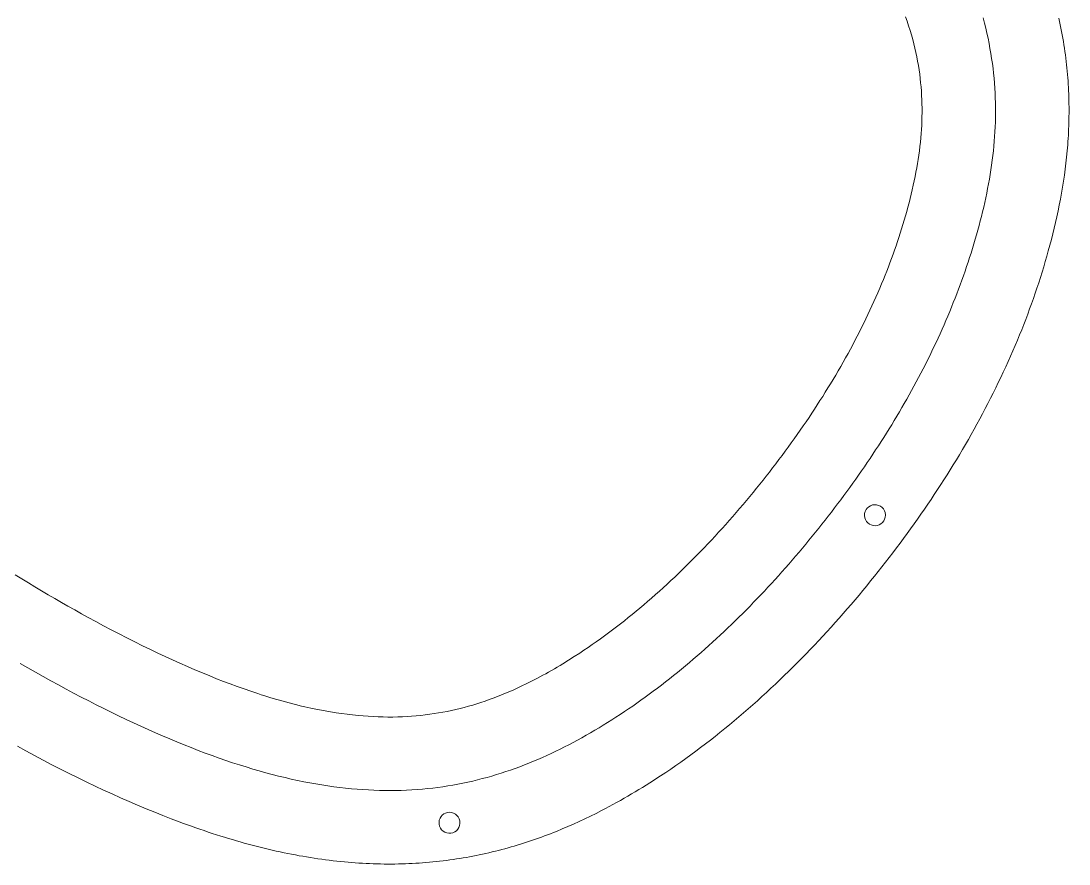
# Model space of a CAD drawing. Extents: x 860 to 1060, y 449 to 631.
# Drawn here: x 959.9 to 1059.8, y 449.2 to 529.5 of the extents above; entities that cross this region are included whole.
import ezdxf

# ---------------------------------------------------------------- set-up
doc = ezdxf.new("R2010")
doc.units = 0
doc.header["$MEASUREMENT"] = 0
doc.layers.add('DXF_BACK_PICKGUARD', color=7, linetype='Continuous', lineweight=0)

msp = doc.modelspace()

# ---------------------------------------------------------------- linework, layer by layer
at = {"layer": 'DXF_BACK_PICKGUARD', "color": 16, "lineweight": 0}
for p, q in [((1044.336, 529.502), (1044.185, 529.932)), ((1044.48, 529.068), (1044.336, 529.502)), ((1044.617, 528.633), (1044.48, 529.068)), ((1051.694, 529.327), (1051.563, 529.813)), ((1051.816, 528.842), (1051.694, 529.327)), ((1058.849, 529.49), (1058.779, 529.807)), ((1058.917, 529.172), (1058.849, 529.49)), ((1058.982, 528.854), (1058.917, 529.172)), ((1044.747, 528.195), (1044.617, 528.633)), ((1044.869, 527.755), (1044.747, 528.195)), ((1051.93, 528.359), (1051.816, 528.842)), ((1052.037, 527.877), (1051.93, 528.359)), ((1059.044, 528.535), (1058.982, 528.854)), ((1059.104, 528.216), (1059.044, 528.535)), ((1059.161, 527.896), (1059.104, 528.216)), ((1044.975, 527.347), (1044.869, 527.755)), ((1045.075, 526.938), (1044.975, 527.347)), ((1052.135, 527.396), (1052.037, 527.877)), ((1052.226, 526.918), (1052.135, 527.396)), ((1059.216, 527.576), (1059.161, 527.896)), ((1059.268, 527.255), (1059.216, 527.576)), ((1059.317, 526.934), (1059.268, 527.255)), ((1045.167, 526.527), (1045.075, 526.938)), ((1045.253, 526.114), (1045.167, 526.527)), ((1045.333, 525.7), (1045.253, 526.114)), ((1052.309, 526.44), (1052.226, 526.918)), ((1052.385, 525.964), (1052.309, 526.44)), ((1059.364, 526.612), (1059.317, 526.934)), ((1059.408, 526.29), (1059.364, 526.612)), ((1059.447, 525.982), (1059.408, 526.29)), ((1045.405, 525.285), (1045.333, 525.7)), ((1045.471, 524.869), (1045.405, 525.285)), ((1052.453, 525.489), (1052.385, 525.964)), ((1052.514, 525.016), (1052.453, 525.489)), ((1052.567, 524.544), (1052.514, 525.016)), ((1059.484, 525.673), (1059.447, 525.982)), ((1059.519, 525.365), (1059.484, 525.673)), ((1059.552, 525.056), (1059.519, 525.365)), ((1059.582, 524.746), (1059.552, 525.056)), ((1045.53, 524.452), (1045.471, 524.869)), ((1045.58, 524.05), (1045.53, 524.452)), ((1045.623, 523.647), (1045.58, 524.05)), ((1052.614, 524.074), (1052.567, 524.544)), ((1052.654, 523.604), (1052.614, 524.074)), ((1059.609, 524.437), (1059.582, 524.746)), ((1059.634, 524.127), (1059.609, 524.437)), ((1059.657, 523.817), (1059.634, 524.127)), ((1045.661, 523.244), (1045.623, 523.647)), ((1045.692, 522.84), (1045.661, 523.244)), ((1052.687, 523.136), (1052.654, 523.604)), ((1052.713, 522.67), (1052.687, 523.136)), ((1059.677, 523.507), (1059.657, 523.817)), ((1059.695, 523.196), (1059.677, 523.507)), ((1059.711, 522.886), (1059.695, 523.196)), ((1045.716, 522.436), (1045.692, 522.84)), ((1045.735, 522.031), (1045.716, 522.436)), ((1045.747, 521.626), (1045.735, 522.031)), ((1052.733, 522.204), (1052.713, 522.67)), ((1052.746, 521.74), (1052.733, 522.204)), ((1059.724, 522.576), (1059.711, 522.886)), ((1059.734, 522.265), (1059.724, 522.576)), ((1059.743, 521.954), (1059.734, 522.265)), ((1045.753, 521.221), (1045.747, 521.626)), ((1045.754, 520.817), (1045.753, 521.221)), ((1052.753, 521.277), (1052.746, 521.74)), ((1052.753, 520.815), (1052.753, 521.277)), ((1059.749, 521.644), (1059.743, 521.954)), ((1059.753, 521.333), (1059.749, 521.644)), ((1059.754, 521.034), (1059.753, 521.333)), ((1059.753, 520.735), (1059.754, 521.034)), ((1045.736, 520.009), (1045.748, 520.413)), ((1045.748, 520.413), (1045.754, 520.817)), ((1052.736, 519.895), (1052.748, 520.355)), ((1052.748, 520.355), (1052.753, 520.815)), ((1059.737, 519.838), (1059.745, 520.137)), ((1059.745, 520.137), (1059.75, 520.436)), ((1059.75, 520.436), (1059.753, 520.735)), ((1045.668, 518.799), (1045.696, 519.202)), ((1045.696, 519.202), (1045.719, 519.606)), ((1045.719, 519.606), (1045.736, 520.009)), ((1052.695, 518.98), (1052.719, 519.437)), ((1052.719, 519.437), (1052.736, 519.895)), ((1059.703, 518.941), (1059.716, 519.24)), ((1059.716, 519.24), (1059.728, 519.539)), ((1059.728, 519.539), (1059.737, 519.838)), ((1045.595, 517.995), (1045.634, 518.397)), ((1045.634, 518.397), (1045.668, 518.799)), ((1052.592, 517.615), (1052.632, 518.069)), ((1052.632, 518.069), (1052.666, 518.524)), ((1052.666, 518.524), (1052.695, 518.98)), ((1059.628, 517.748), (1059.65, 518.046)), ((1059.65, 518.046), (1059.669, 518.344)), ((1059.669, 518.344), (1059.687, 518.643)), ((1059.687, 518.643), (1059.703, 518.941)), ((1045.444, 516.762), (1045.499, 517.172)), ((1045.499, 517.172), (1045.55, 517.583)), ((1045.55, 517.583), (1045.595, 517.995)), ((1052.495, 516.711), (1052.546, 517.162)), ((1052.546, 517.162), (1052.592, 517.615)), ((1059.521, 516.556), (1059.578, 517.152)), ((1059.578, 517.152), (1059.604, 517.45)), ((1059.604, 517.45), (1059.628, 517.748)), ((1045.318, 515.943), (1045.383, 516.352)), ((1045.383, 516.352), (1045.444, 516.762)), ((1052.379, 515.81), (1052.44, 516.26)), ((1052.44, 516.26), (1052.495, 516.711)), ((1059.458, 515.982), (1059.521, 516.556)), ((1045.095, 514.721), (1045.174, 515.128)), ((1045.174, 515.128), (1045.248, 515.535)), ((1045.248, 515.535), (1045.318, 515.943)), ((1052.243, 514.914), (1052.313, 515.362)), ((1052.313, 515.362), (1052.379, 515.81)), ((1059.311, 514.835), (1059.388, 515.408)), ((1059.388, 515.408), (1059.458, 515.982)), ((1044.918, 513.879), (1045.009, 514.3)), ((1045.009, 514.3), (1045.095, 514.721)), ((1052.088, 514.021), (1052.168, 514.467)), ((1052.168, 514.467), (1052.243, 514.914)), ((1059.136, 513.693), (1059.227, 514.264)), ((1059.227, 514.264), (1059.311, 514.835)), ((1044.621, 512.623), (1044.724, 513.041)), ((1044.724, 513.041), (1044.823, 513.46)), ((1044.823, 513.46), (1044.918, 513.879)), ((1051.823, 512.689), (1051.915, 513.132)), ((1051.915, 513.132), (1052.004, 513.576)), ((1052.004, 513.576), (1052.088, 514.021)), ((1058.935, 512.554), (1059.039, 513.123)), ((1059.039, 513.123), (1059.136, 513.693)), ((1044.404, 511.791), (1044.515, 512.207)), ((1044.515, 512.207), (1044.621, 512.623)), ((1051.625, 511.805), (1051.726, 512.247)), ((1051.726, 512.247), (1051.823, 512.689)), ((1058.826, 511.987), (1058.935, 512.554)), ((1044.175, 510.965), (1044.291, 511.376)), ((1044.291, 511.376), (1044.404, 511.791)), ((1051.412, 510.925), (1051.521, 511.365)), ((1051.521, 511.365), (1051.625, 511.805)), ((1058.595, 510.89), (1058.713, 511.438)), ((1058.713, 511.438), (1058.826, 511.987)), ((1043.809, 509.739), (1043.934, 510.147)), ((1043.934, 510.147), (1044.056, 510.555)), ((1044.056, 510.555), (1044.175, 510.965)), ((1051.066, 509.61), (1051.185, 510.048)), ((1051.185, 510.048), (1051.3, 510.486)), ((1051.3, 510.486), (1051.412, 510.925)), ((1058.343, 509.797), (1058.472, 510.343)), ((1058.472, 510.343), (1058.595, 510.89)), ((1043.55, 508.926), (1043.681, 509.332)), ((1043.681, 509.332), (1043.809, 509.739)), ((1050.818, 508.737), (1050.943, 509.173)), ((1050.943, 509.173), (1051.066, 509.61)), ((1058.071, 508.709), (1058.209, 509.252)), ((1058.209, 509.252), (1058.343, 509.797)), ((1043.139, 507.714), (1043.279, 508.117)), ((1043.279, 508.117), (1043.416, 508.521)), ((1043.416, 508.521), (1043.55, 508.926)), ((1050.557, 507.867), (1050.689, 508.302)), ((1050.689, 508.302), (1050.818, 508.737)), ((1057.78, 507.626), (1057.928, 508.167)), ((1057.928, 508.167), (1058.071, 508.709)), ((1042.85, 506.912), (1042.996, 507.312)), ((1042.996, 507.312), (1043.139, 507.714)), ((1050.284, 507), (1050.422, 507.433)), ((1050.422, 507.433), (1050.557, 507.867)), ((1057.489, 506.611), (1057.636, 507.118)), ((1057.636, 507.118), (1057.78, 507.626)), ((1042.396, 505.715), (1042.55, 506.113)), ((1042.55, 506.113), (1042.702, 506.512)), ((1042.702, 506.512), (1042.85, 506.912)), ((1049.851, 505.705), (1049.999, 506.136)), ((1049.999, 506.136), (1050.143, 506.568)), ((1050.143, 506.568), (1050.284, 507)), ((1057.184, 505.601), (1057.339, 506.106)), ((1057.339, 506.106), (1057.489, 506.611)), ((1042.08, 504.923), (1042.239, 505.318)), ((1042.239, 505.318), (1042.396, 505.715)), ((1049.547, 504.845), (1049.701, 505.275)), ((1049.701, 505.275), (1049.851, 505.705)), ((1056.863, 504.596), (1057.026, 505.098)), ((1057.026, 505.098), (1057.184, 505.601)), ((1041.547, 503.654), (1041.727, 504.075)), ((1041.727, 504.075), (1041.905, 504.499)), ((1041.905, 504.499), (1042.08, 504.923)), ((1049.231, 503.988), (1049.391, 504.416)), ((1049.391, 504.416), (1049.547, 504.845)), ((1056.528, 503.595), (1056.698, 504.095)), ((1056.698, 504.095), (1056.863, 504.596)), ((1041.176, 502.814), (1041.363, 503.233)), ((1041.363, 503.233), (1041.547, 503.654)), ((1048.734, 502.708), (1048.903, 503.134)), ((1048.903, 503.134), (1049.069, 503.561)), ((1049.069, 503.561), (1049.231, 503.988)), ((1056.179, 502.599), (1056.355, 503.096)), ((1056.355, 503.096), (1056.528, 503.595)), ((1040.794, 501.979), (1040.986, 502.396)), ((1040.986, 502.396), (1041.176, 502.814)), ((1048.388, 501.858), (1048.563, 502.283)), ((1048.563, 502.283), (1048.734, 502.708)), ((1055.815, 501.608), (1055.998, 502.103)), ((1055.998, 502.103), (1056.179, 502.599)), ((1040.2, 500.738), (1040.4, 501.15)), ((1040.4, 501.15), (1040.599, 501.564)), ((1040.599, 501.564), (1040.794, 501.979)), ((1048.03, 501.012), (1048.211, 501.435)), ((1048.211, 501.435), (1048.388, 501.858)), ((1055.437, 500.623), (1055.628, 501.115)), ((1055.628, 501.115), (1055.815, 501.608)), ((1039.789, 499.916), (1039.996, 500.326)), ((1039.996, 500.326), (1040.2, 500.738)), ((1047.472, 499.747), (1047.661, 500.168)), ((1047.661, 500.168), (1047.847, 500.589)), ((1047.847, 500.589), (1048.03, 501.012)), ((1055.046, 499.643), (1055.243, 500.132)), ((1055.243, 500.132), (1055.437, 500.623)), ((1039.154, 498.695), (1039.369, 499.101)), ((1039.369, 499.101), (1039.58, 499.508)), ((1039.58, 499.508), (1039.789, 499.916)), ((1047.085, 498.908), (1047.28, 499.327)), ((1047.28, 499.327), (1047.472, 499.747)), ((1054.62, 498.619), (1054.835, 499.13)), ((1054.835, 499.13), (1055.046, 499.643)), ((1038.71, 497.872), (1038.937, 498.29)), ((1038.937, 498.29), (1039.154, 498.695)), ((1046.484, 497.655), (1046.687, 498.072)), ((1046.687, 498.072), (1046.888, 498.489)), ((1046.888, 498.489), (1047.085, 498.908)), ((1054.181, 497.602), (1054.402, 498.11)), ((1054.402, 498.11), (1054.62, 498.619)), ((1038.246, 497.041), (1038.479, 497.456)), ((1038.479, 497.456), (1038.71, 497.872)), ((1046.069, 496.823), (1046.278, 497.238)), ((1046.278, 497.238), (1046.484, 497.655)), ((1053.727, 496.592), (1053.955, 497.096)), ((1053.955, 497.096), (1054.181, 497.602)), ((1037.532, 495.805), (1037.772, 496.215)), ((1037.772, 496.215), (1038.011, 496.627)), ((1038.011, 496.627), (1038.246, 497.041)), ((1045.643, 495.994), (1045.857, 496.408)), ((1045.857, 496.408), (1046.069, 496.823)), ((1053.259, 495.587), (1053.494, 496.088)), ((1053.494, 496.088), (1053.727, 496.592)), ((1037.042, 494.988), (1037.288, 495.396)), ((1037.288, 495.396), (1037.532, 495.805)), ((1044.984, 494.757), (1045.206, 495.168)), ((1045.206, 495.168), (1045.426, 495.581)), ((1045.426, 495.581), (1045.643, 495.994)), ((1052.777, 494.589), (1053.02, 495.087)), ((1053.02, 495.087), (1053.259, 495.587)), ((1036.291, 493.774), (1036.544, 494.177)), ((1036.544, 494.177), (1036.794, 494.582)), ((1036.794, 494.582), (1037.042, 494.988)), ((1044.531, 493.936), (1044.759, 494.346)), ((1044.759, 494.346), (1044.984, 494.757)), ((1052.282, 493.597), (1052.531, 494.092)), ((1052.531, 494.092), (1052.777, 494.589)), ((1035.778, 492.972), (1036.035, 493.373)), ((1036.035, 493.373), (1036.291, 493.774)), ((1043.831, 492.71), (1044.067, 493.118)), ((1044.067, 493.118), (1044.3, 493.526)), ((1044.3, 493.526), (1044.531, 493.936)), ((1051.775, 492.613), (1052.03, 493.104)), ((1052.03, 493.104), (1052.282, 493.597)), ((1034.991, 491.78), (1035.256, 492.176)), ((1035.256, 492.176), (1035.518, 492.574)), ((1035.518, 492.574), (1035.778, 492.972)), ((1043.352, 491.897), (1043.593, 492.303)), ((1043.593, 492.303), (1043.831, 492.71)), ((1051.254, 491.634), (1051.516, 492.123)), ((1051.516, 492.123), (1051.775, 492.613)), ((1034.436, 490.963), (1034.715, 491.371)), ((1034.715, 491.371), (1034.991, 491.78)), ((1042.614, 490.683), (1042.862, 491.086)), ((1042.862, 491.086), (1043.109, 491.491)), ((1043.109, 491.491), (1043.352, 491.897)), ((1050.715, 490.653), (1050.986, 491.143)), ((1050.986, 491.143), (1051.254, 491.634)), ((1033.586, 489.749), (1033.871, 490.152)), ((1033.871, 490.152), (1034.155, 490.557)), ((1034.155, 490.557), (1034.436, 490.963)), ((1042.109, 489.877), (1042.363, 490.279)), ((1042.363, 490.279), (1042.614, 490.683)), ((1050.164, 489.678), (1050.441, 490.164)), ((1050.441, 490.164), (1050.715, 490.653)), ((1033.008, 488.947), (1033.298, 489.347)), ((1033.298, 489.347), (1033.586, 489.749)), ((1041.594, 489.075), (1041.853, 489.475)), ((1041.853, 489.475), (1042.109, 489.877)), ((1049.601, 488.71), (1049.884, 489.193)), ((1049.884, 489.193), (1050.164, 489.678)), ((1032.125, 487.756), (1032.422, 488.152)), ((1032.422, 488.152), (1032.716, 488.549)), ((1032.716, 488.549), (1033.008, 488.947)), ((1040.803, 487.877), (1041.069, 488.275)), ((1041.069, 488.275), (1041.333, 488.675)), ((1041.333, 488.675), (1041.594, 489.075)), ((1049.025, 487.749), (1049.314, 488.228)), ((1049.314, 488.228), (1049.601, 488.71)), ((1031.527, 486.97), (1031.827, 487.363)), ((1031.827, 487.363), (1032.125, 487.756)), ((1040.263, 487.083), (1040.534, 487.479)), ((1040.534, 487.479), (1040.803, 487.877)), ((1048.439, 486.795), (1048.734, 487.271)), ((1048.734, 487.271), (1049.025, 487.749)), ((1030.613, 485.803), (1030.92, 486.191)), ((1030.92, 486.191), (1031.224, 486.58)), ((1031.224, 486.58), (1031.527, 486.97)), ((1039.436, 485.897), (1039.714, 486.291)), ((1039.714, 486.291), (1039.99, 486.687)), ((1039.99, 486.687), (1040.263, 487.083)), ((1047.841, 485.848), (1048.141, 486.32)), ((1048.141, 486.32), (1048.439, 486.795)), ((1029.989, 485.026), (1030.305, 485.417)), ((1030.305, 485.417), (1030.613, 485.803)), ((1038.587, 484.718), (1038.872, 485.11)), ((1038.872, 485.11), (1039.155, 485.503)), ((1039.155, 485.503), (1039.436, 485.897)), ((1047.232, 484.907), (1047.538, 485.377)), ((1047.538, 485.377), (1047.841, 485.848)), ((1029.03, 483.863), (1029.352, 484.249)), ((1029.352, 484.249), (1029.671, 484.637)), ((1029.671, 484.637), (1029.989, 485.026)), ((1038.01, 483.937), (1038.3, 484.327)), ((1038.3, 484.327), (1038.587, 484.718)), ((1046.613, 483.974), (1046.924, 484.44)), ((1046.924, 484.44), (1047.232, 484.907)), ((1028.053, 482.715), (1028.38, 483.096)), ((1028.38, 483.096), (1028.706, 483.479)), ((1028.706, 483.479), (1029.03, 483.863)), ((1037.127, 482.77), (1037.423, 483.158)), ((1037.423, 483.158), (1037.718, 483.547)), ((1037.718, 483.547), (1038.01, 483.937)), ((1045.974, 483.034), (1046.295, 483.503)), ((1046.295, 483.503), (1046.613, 483.974)), ((1027.391, 481.959), (1027.723, 482.336)), ((1027.723, 482.336), (1028.053, 482.715)), ((1036.527, 481.997), (1036.828, 482.383)), ((1036.828, 482.383), (1037.127, 482.77)), ((1042.267, 482.509), (1042.268, 482.468)), ((1044.997, 481.637), (1045.325, 482.101)), ((1045.325, 482.101), (1045.651, 482.567)), ((1045.651, 482.567), (1045.974, 483.034)), ((1026.382, 480.839), (1026.72, 481.21)), ((1026.72, 481.21), (1027.057, 481.584)), ((1027.057, 481.584), (1027.391, 481.959)), ((1035.61, 480.844), (1035.918, 481.227)), ((1035.918, 481.227), (1036.223, 481.612)), ((1036.223, 481.612), (1036.527, 481.997)), ((1044.332, 480.715), (1044.666, 481.175)), ((1044.666, 481.175), (1044.997, 481.637)), ((1025.355, 479.736), (1025.7, 480.102)), ((1025.7, 480.102), (1026.042, 480.469)), ((1026.042, 480.469), (1026.382, 480.839)), ((1034.988, 480.08), (1035.3, 480.461)), ((1035.3, 480.461), (1035.61, 480.844)), ((1043.658, 479.8), (1043.996, 480.257)), ((1043.996, 480.257), (1044.332, 480.715)), ((1024.664, 479.015), (1025.008, 479.372)), ((1025.008, 479.372), (1025.355, 479.736)), ((1034.039, 478.944), (1034.358, 479.321)), ((1034.358, 479.321), (1034.674, 479.7)), ((1034.674, 479.7), (1034.988, 480.08)), ((1042.974, 478.892), (1043.317, 479.345)), ((1043.317, 479.345), (1043.658, 479.8)), ((1023.62, 477.957), (1023.97, 478.308)), ((1023.97, 478.308), (1024.318, 478.66)), ((1024.318, 478.66), (1024.664, 479.015)), ((1033.072, 477.819), (1033.396, 478.192)), ((1033.396, 478.192), (1033.719, 478.567)), ((1033.719, 478.567), (1034.039, 478.944)), ((1042.281, 477.991), (1042.629, 478.441)), ((1042.629, 478.441), (1042.974, 478.892)), ((1022.556, 476.918), (1022.913, 477.262)), ((1022.913, 477.262), (1023.267, 477.608)), ((1023.267, 477.608), (1023.62, 477.957)), ((1032.417, 477.076), (1032.745, 477.447)), ((1032.745, 477.447), (1033.072, 477.819)), ((1041.578, 477.098), (1041.931, 477.544)), ((1041.931, 477.544), (1042.281, 477.991)), ((959.399, 476.79), (960.021, 476.406)), ((960.021, 476.406), (960.644, 476.025)), ((1021.473, 475.899), (1021.836, 476.236)), ((1021.836, 476.236), (1022.197, 476.576)), ((1022.197, 476.576), (1022.556, 476.918)), ((1031.419, 475.973), (1031.753, 476.339)), ((1031.753, 476.339), (1032.086, 476.707)), ((1032.086, 476.707), (1032.417, 477.076)), ((1040.493, 475.754), (1040.86, 476.203)), ((1040.86, 476.203), (1041.224, 476.654)), ((1041.224, 476.654), (1041.578, 477.098)), ((960.644, 476.025), (961.269, 475.647)), ((961.269, 475.647), (961.896, 475.272)), ((961.896, 475.272), (962.524, 474.899)), ((1020.37, 474.902), (1020.74, 475.232)), ((1020.74, 475.232), (1021.107, 475.564)), ((1021.107, 475.564), (1021.473, 475.899)), ((1030.403, 474.886), (1030.744, 475.247)), ((1030.744, 475.247), (1031.082, 475.609)), ((1031.082, 475.609), (1031.419, 475.973)), ((1039.753, 474.861), (1040.124, 475.307)), ((1040.124, 475.307), (1040.493, 475.754)), ((962.524, 474.899), (963.154, 474.53)), ((963.154, 474.53), (963.786, 474.164)), ((963.786, 474.164), (964.42, 473.801)), ((1019.247, 473.928), (1019.623, 474.25)), ((1019.623, 474.25), (1019.998, 474.575)), ((1019.998, 474.575), (1020.37, 474.902)), ((1029.371, 473.815), (1029.717, 474.17)), ((1029.717, 474.17), (1030.061, 474.527)), ((1030.061, 474.527), (1030.403, 474.886)), ((1039.004, 473.977), (1039.38, 474.418)), ((1039.38, 474.418), (1039.753, 474.861)), ((964.42, 473.801), (965.056, 473.441)), ((965.056, 473.441), (965.693, 473.085)), ((1018.148, 473.013), (1018.516, 473.316)), ((1018.516, 473.316), (1018.882, 473.62)), ((1018.882, 473.62), (1019.247, 473.928)), ((1028.673, 473.111), (1029.023, 473.462)), ((1029.023, 473.462), (1029.371, 473.815)), ((1038.245, 473.101), (1038.626, 473.538)), ((1038.626, 473.538), (1039.004, 473.977)), ((965.693, 473.085), (966.333, 472.732)), ((966.333, 472.732), (967.067, 472.331)), ((967.067, 472.331), (967.804, 471.936)), ((1016.653, 471.831), (1017.03, 472.122)), ((1017.03, 472.122), (1017.404, 472.417)), ((1017.404, 472.417), (1017.777, 472.714)), ((1017.777, 472.714), (1018.148, 473.013)), ((1027.613, 472.07), (1027.968, 472.415)), ((1027.968, 472.415), (1028.322, 472.762)), ((1028.322, 472.762), (1028.673, 473.111)), ((1037.089, 471.802), (1037.477, 472.233)), ((1037.477, 472.233), (1037.862, 472.666)), ((1037.862, 472.666), (1038.245, 473.101)), ((967.804, 471.936), (968.543, 471.545)), ((968.543, 471.545), (969.285, 471.159)), ((969.285, 471.159), (970.03, 470.778)), ((1015.508, 470.974), (1015.892, 471.257)), ((1015.892, 471.257), (1016.273, 471.542)), ((1016.273, 471.542), (1016.653, 471.831)), ((1026.537, 471.049), (1026.898, 471.387)), ((1026.898, 471.387), (1027.256, 471.728)), ((1027.256, 471.728), (1027.613, 472.07)), ((1036.306, 470.948), (1036.699, 471.374)), ((1036.699, 471.374), (1037.089, 471.802)), ((970.03, 470.778), (970.777, 470.402)), ((970.777, 470.402), (971.527, 470.031)), ((1013.952, 469.874), (1014.345, 470.144)), ((1014.345, 470.144), (1014.735, 470.418)), ((1014.735, 470.418), (1015.123, 470.694)), ((1015.123, 470.694), (1015.508, 470.974)), ((1025.446, 470.05), (1025.811, 470.381)), ((1025.811, 470.381), (1026.175, 470.714)), ((1026.175, 470.714), (1026.537, 471.049)), ((1035.514, 470.102), (1035.911, 470.524)), ((1035.911, 470.524), (1036.306, 470.948)), ((971.527, 470.031), (972.279, 469.666)), ((972.279, 469.666), (972.977, 469.333)), ((972.977, 469.333), (973.678, 469.006)), ((1012.631, 468.998), (1013.161, 469.343)), ((1013.161, 469.343), (1013.558, 469.607)), ((1013.558, 469.607), (1013.952, 469.874)), ((1024.339, 469.073), (1024.709, 469.396)), ((1024.709, 469.396), (1025.078, 469.722)), ((1025.078, 469.722), (1025.446, 470.05)), ((1034.3, 468.843), (1034.708, 469.261)), ((1034.708, 469.261), (1035.114, 469.682)), ((1035.114, 469.682), (1035.514, 470.102)), ((959.862, 468.348), (960.594, 467.926)), ((973.678, 469.006), (974.381, 468.683)), ((974.381, 468.683), (975.086, 468.366)), ((975.086, 468.366), (975.793, 468.055)), ((1011.015, 468.003), (1011.287, 468.164)), ((1011.287, 468.164), (1011.558, 468.328)), ((1011.558, 468.328), (1012.096, 468.66)), ((1012.096, 468.66), (1012.631, 468.998)), ((1023.218, 468.12), (1023.593, 468.435)), ((1023.593, 468.435), (1023.967, 468.753)), ((1023.967, 468.753), (1024.339, 469.073)), ((1033.475, 468.013), (1033.889, 468.426)), ((1033.889, 468.426), (1034.3, 468.843)), ((960.594, 467.926), (961.325, 467.51)), ((961.325, 467.51), (962.055, 467.1)), ((975.793, 468.055), (976.504, 467.749)), ((976.504, 467.749), (977.216, 467.45)), ((977.216, 467.45), (977.932, 467.157)), ((977.932, 467.157), (978.578, 466.899)), ((1009.363, 467.072), (1009.641, 467.222)), ((1009.641, 467.222), (1009.918, 467.374)), ((1009.918, 467.374), (1010.194, 467.528)), ((1010.194, 467.528), (1010.469, 467.685)), ((1010.469, 467.685), (1010.743, 467.843)), ((1010.743, 467.843), (1011.015, 468.003)), ((1021.7, 466.889), (1022.082, 467.192)), ((1022.082, 467.192), (1022.462, 467.498)), ((1022.462, 467.498), (1022.841, 467.808)), ((1022.841, 467.808), (1023.218, 468.12)), ((1032.219, 466.787), (1032.64, 467.193)), ((1032.64, 467.193), (1033.059, 467.602)), ((1033.059, 467.602), (1033.475, 468.013)), ((962.055, 467.1), (962.783, 466.696)), ((962.783, 466.696), (963.509, 466.298)), ((963.509, 466.298), (964.234, 465.907)), ((978.578, 466.899), (979.225, 466.646)), ((979.225, 466.646), (979.876, 466.4)), ((979.876, 466.4), (980.528, 466.159)), ((980.528, 466.159), (981.183, 465.925)), ((1007.268, 466.025), (1007.654, 466.207)), ((1007.654, 466.207), (1008.039, 466.393)), ((1008.039, 466.393), (1008.422, 466.583)), ((1008.422, 466.583), (1008.803, 466.777)), ((1008.803, 466.777), (1009.083, 466.923)), ((1009.083, 466.923), (1009.363, 467.072)), ((1020.546, 465.996), (1020.933, 466.291)), ((1020.933, 466.291), (1021.317, 466.588)), ((1021.317, 466.588), (1021.7, 466.889)), ((1031.37, 465.983), (1031.796, 466.384)), ((1031.796, 466.384), (1032.219, 466.787)), ((964.234, 465.907), (964.957, 465.523)), ((964.957, 465.523), (965.677, 465.145)), ((965.677, 465.145), (966.396, 464.774)), ((981.183, 465.925), (981.84, 465.698)), ((981.84, 465.698), (982.5, 465.479)), ((982.5, 465.479), (982.831, 465.371)), ((982.831, 465.371), (983.162, 465.266)), ((983.162, 465.266), (983.742, 465.087)), ((1004.925, 465.046), (1005.313, 465.194)), ((1005.313, 465.194), (1005.699, 465.346)), ((1005.699, 465.346), (1006.094, 465.509)), ((1006.094, 465.509), (1006.487, 465.676)), ((1006.487, 465.676), (1006.879, 465.848)), ((1006.879, 465.848), (1007.268, 466.025)), ((1018.987, 464.851), (1019.379, 465.132)), ((1019.379, 465.132), (1019.77, 465.417)), ((1019.77, 465.417), (1020.159, 465.705)), ((1020.159, 465.705), (1020.546, 465.996)), ((1030.076, 464.798), (1030.509, 465.19)), ((1030.509, 465.19), (1030.941, 465.585)), ((1030.941, 465.585), (1031.37, 465.983)), ((966.396, 464.774), (967.112, 464.409)), ((967.112, 464.409), (967.826, 464.051)), ((983.742, 465.087), (984.324, 464.915)), ((984.324, 464.915), (984.908, 464.749)), ((984.908, 464.749), (985.493, 464.59)), ((985.493, 464.59), (986.081, 464.438)), ((986.081, 464.438), (986.67, 464.293)), ((986.67, 464.293), (986.966, 464.224)), ((986.966, 464.224), (987.261, 464.157)), ((987.261, 464.157), (987.558, 464.092)), ((1001.755, 464.06), (1002.158, 464.164)), ((1002.158, 464.164), (1002.56, 464.273)), ((1002.56, 464.273), (1002.959, 464.388)), ((1002.959, 464.388), (1003.356, 464.508)), ((1003.356, 464.508), (1003.751, 464.634)), ((1003.751, 464.634), (1004.144, 464.766)), ((1004.144, 464.766), (1004.536, 464.903)), ((1004.536, 464.903), (1004.925, 465.046)), ((1017.803, 464.026), (1018.2, 464.297)), ((1018.2, 464.297), (1018.594, 464.572)), ((1018.594, 464.572), (1018.987, 464.851)), ((1029.2, 464.023), (1029.639, 464.409)), ((1029.639, 464.409), (1030.076, 464.798)), ((967.826, 464.051), (968.537, 463.701)), ((968.537, 463.701), (969.245, 463.357)), ((969.245, 463.357), (969.951, 463.021)), ((987.558, 464.092), (987.854, 464.029)), ((987.854, 464.029), (988.376, 463.924)), ((988.376, 463.924), (988.898, 463.826)), ((988.898, 463.826), (989.422, 463.734)), ((989.422, 463.734), (989.946, 463.65)), ((989.946, 463.65), (990.472, 463.573)), ((990.472, 463.573), (990.999, 463.504)), ((990.999, 463.504), (991.527, 463.442)), ((991.527, 463.442), (991.792, 463.414)), ((991.792, 463.414), (992.056, 463.389)), ((992.056, 463.389), (992.528, 463.348)), ((992.528, 463.348), (993.001, 463.314)), ((993.001, 463.314), (993.474, 463.286)), ((993.474, 463.286), (993.947, 463.266)), ((993.947, 463.266), (994.42, 463.253)), ((994.42, 463.253), (994.894, 463.247)), ((994.894, 463.247), (995.367, 463.249)), ((995.367, 463.249), (995.841, 463.258)), ((995.841, 463.258), (996.276, 463.273)), ((996.276, 463.273), (996.711, 463.295)), ((996.711, 463.295), (997.145, 463.324)), ((997.145, 463.324), (997.579, 463.36)), ((997.579, 463.36), (998.012, 463.402)), ((998.012, 463.402), (998.444, 463.451)), ((998.444, 463.451), (998.876, 463.507)), ((998.876, 463.507), (999.307, 463.569)), ((999.307, 463.569), (999.718, 463.636)), ((999.718, 463.636), (1000.128, 463.708)), ((1000.128, 463.708), (1000.536, 463.787)), ((1000.536, 463.787), (1000.944, 463.872)), ((1000.944, 463.872), (1001.35, 463.963)), ((1001.35, 463.963), (1001.755, 464.06)), ((1016.206, 462.975), (1016.607, 463.233)), ((1016.607, 463.233), (1017.007, 463.494)), ((1017.007, 463.494), (1017.406, 463.758)), ((1017.406, 463.758), (1017.803, 464.026)), ((1027.867, 462.883), (1028.314, 463.259)), ((1028.314, 463.259), (1028.758, 463.639)), ((1028.758, 463.639), (1029.2, 464.023)), ((969.951, 463.021), (970.653, 462.692)), ((970.653, 462.692), (971.353, 462.37)), ((971.353, 462.37), (972.049, 462.056)), ((1014.588, 461.984), (1014.994, 462.226)), ((1014.994, 462.226), (1015.399, 462.472)), ((1015.399, 462.472), (1015.803, 462.722)), ((1015.803, 462.722), (1016.206, 462.975)), ((1026.513, 461.772), (1026.967, 462.139)), ((1026.967, 462.139), (1027.419, 462.509)), ((1027.419, 462.509), (1027.867, 462.883)), ((972.049, 462.056), (972.742, 461.749)), ((972.742, 461.749), (973.431, 461.45)), ((973.431, 461.45), (974.117, 461.158)), ((974.117, 461.158), (974.798, 460.875)), ((1012.949, 461.053), (1013.361, 461.28)), ((1013.361, 461.28), (1013.771, 461.51)), ((1013.771, 461.51), (1014.18, 461.745)), ((1014.18, 461.745), (1014.588, 461.984)), ((1025.596, 461.048), (1026.056, 461.408)), ((1026.056, 461.408), (1026.513, 461.772)), ((959.596, 460.46), (960.413, 460.015)), ((974.798, 460.875), (975.476, 460.599)), ((975.476, 460.599), (976.15, 460.331)), ((976.15, 460.331), (976.82, 460.071)), ((1010.869, 459.985), (1011.288, 460.19)), ((1011.288, 460.19), (1011.706, 460.399)), ((1011.706, 460.399), (1012.122, 460.613)), ((1012.122, 460.613), (1012.536, 460.831)), ((1012.536, 460.831), (1012.949, 461.053)), ((1024.202, 459.988), (1024.669, 460.338)), ((1024.669, 460.338), (1025.134, 460.691)), ((1025.134, 460.691), (1025.596, 461.048)), ((960.413, 460.015), (961.233, 459.574)), ((961.233, 459.574), (962.055, 459.139)), ((962.055, 459.139), (962.881, 458.71)), ((976.82, 460.071), (977.485, 459.82)), ((977.485, 459.82), (978.146, 459.577)), ((978.146, 459.577), (978.802, 459.342)), ((978.802, 459.342), (979.454, 459.116)), ((1008.745, 459.03), (1009.174, 459.211)), ((1009.174, 459.211), (1009.601, 459.397)), ((1009.601, 459.397), (1010.025, 459.588)), ((1010.025, 459.588), (1010.448, 459.784)), ((1010.448, 459.784), (1010.869, 459.985)), ((1022.783, 458.961), (1023.259, 459.299)), ((1023.259, 459.299), (1023.732, 459.642)), ((1023.732, 459.642), (1024.202, 459.988)), ((962.881, 458.71), (963.709, 458.286)), ((963.709, 458.286), (964.54, 457.868)), ((979.454, 459.116), (980.101, 458.898)), ((980.101, 458.898), (980.743, 458.689)), ((980.743, 458.689), (981.379, 458.489)), ((981.379, 458.489), (982.011, 458.298)), ((982.011, 458.298), (982.637, 458.115)), ((1006.127, 458.048), (1006.57, 458.198)), ((1006.57, 458.198), (1007.009, 458.354)), ((1007.009, 458.354), (1007.447, 458.515)), ((1007.447, 458.515), (1007.882, 458.682)), ((1007.882, 458.682), (1008.315, 458.853)), ((1008.315, 458.853), (1008.745, 459.03)), ((1021.34, 457.968), (1021.824, 458.295)), ((1021.824, 458.295), (1022.305, 458.626)), ((1022.305, 458.626), (1022.783, 458.961)), ((964.54, 457.868), (965.374, 457.455)), ((965.374, 457.455), (966.211, 457.049)), ((982.637, 458.115), (983.257, 457.942)), ((983.257, 457.942), (983.872, 457.777)), ((983.872, 457.777), (984.482, 457.622)), ((984.482, 457.622), (985.087, 457.475)), ((985.087, 457.475), (985.686, 457.337)), ((985.686, 457.337), (986.28, 457.208)), ((986.28, 457.208), (986.869, 457.087)), ((1002.495, 457.046), (1002.959, 457.151)), ((1002.959, 457.151), (1003.42, 457.262)), ((1003.42, 457.262), (1003.878, 457.378)), ((1003.878, 457.378), (1004.333, 457.501)), ((1004.333, 457.501), (1004.786, 457.629)), ((1004.786, 457.629), (1005.236, 457.763)), ((1005.236, 457.763), (1005.683, 457.903)), ((1005.683, 457.903), (1006.127, 458.048)), ((1019.826, 456.982), (1020.17, 457.201)), ((1020.17, 457.201), (1020.512, 457.422)), ((1020.512, 457.422), (1020.854, 457.645)), ((1020.854, 457.645), (1021.34, 457.968)), ((966.211, 457.049), (967.01, 456.668)), ((967.01, 456.668), (967.812, 456.293)), ((967.812, 456.293), (968.617, 455.924)), ((986.869, 457.087), (987.453, 456.974)), ((987.453, 456.974), (988.032, 456.871)), ((988.032, 456.871), (988.606, 456.775)), ((988.606, 456.775), (989.175, 456.688)), ((989.175, 456.688), (989.739, 456.608)), ((989.739, 456.608), (990.299, 456.537)), ((990.299, 456.537), (990.854, 456.474)), ((990.854, 456.474), (991.404, 456.419)), ((991.404, 456.419), (991.95, 456.372)), ((991.95, 456.372), (992.492, 456.332)), ((992.492, 456.332), (993.029, 456.3)), ((993.029, 456.3), (993.562, 456.276)), ((993.562, 456.276), (994.091, 456.259)), ((994.091, 456.259), (994.615, 456.249)), ((994.615, 456.249), (995.136, 456.247)), ((995.136, 456.247), (995.652, 456.253)), ((995.652, 456.253), (996.164, 456.265)), ((996.164, 456.265), (996.673, 456.285)), ((996.673, 456.285), (997.177, 456.311)), ((997.177, 456.311), (997.678, 456.345)), ((997.678, 456.345), (998.176, 456.386)), ((998.176, 456.386), (998.669, 456.433)), ((998.669, 456.433), (999.159, 456.487)), ((999.159, 456.487), (999.646, 456.547)), ((999.646, 456.547), (1000.129, 456.615)), ((1000.129, 456.615), (1000.608, 456.688)), ((1000.608, 456.688), (1001.085, 456.768)), ((1001.085, 456.768), (1001.558, 456.855)), ((1001.558, 456.855), (1002.028, 456.947)), ((1002.028, 456.947), (1002.495, 457.046)), ((1018.437, 456.127), (1018.786, 456.338)), ((1018.786, 456.338), (1019.134, 456.55)), ((1019.134, 456.55), (1019.481, 456.765)), ((1019.481, 456.765), (1019.826, 456.982)), ((968.617, 455.924), (969.424, 455.561)), ((969.424, 455.561), (970.234, 455.205)), ((970.234, 455.205), (971.047, 454.856)), ((1016.671, 455.111), (1017.027, 455.309)), ((1017.027, 455.309), (1017.381, 455.51)), ((1017.381, 455.51), (1017.735, 455.714)), ((1017.735, 455.714), (1018.087, 455.919)), ((1018.087, 455.919), (1018.437, 456.127)), ((971.047, 454.856), (971.863, 454.513)), ((971.863, 454.513), (972.682, 454.177)), ((972.682, 454.177), (973.458, 453.868)), ((1014.705, 454.072), (1015.233, 454.342)), ((1015.233, 454.342), (1015.595, 454.53)), ((1015.595, 454.53), (1015.955, 454.721)), ((1015.955, 454.721), (1016.313, 454.915)), ((1016.313, 454.915), (1016.671, 455.111)), ((973.458, 453.868), (974.235, 453.565)), ((974.235, 453.565), (975.016, 453.269)), ((975.016, 453.269), (975.407, 453.124)), ((1001.751, 453.172), (1001.749, 453.115)), ((1012.566, 453.055), (1013.105, 453.3)), ((1013.105, 453.3), (1013.641, 453.552)), ((1013.641, 453.552), (1014.175, 453.809)), ((1014.175, 453.809), (1014.705, 454.072)), ((975.407, 453.124), (975.799, 452.981)), ((975.799, 452.981), (976.192, 452.84)), ((976.192, 452.84), (976.585, 452.701)), ((976.585, 452.701), (976.98, 452.564)), ((976.98, 452.564), (977.374, 452.429)), ((977.374, 452.429), (977.77, 452.296)), ((977.77, 452.296), (978.166, 452.165)), ((978.166, 452.165), (978.563, 452.037)), ((1010.366, 452.137), (1010.649, 452.248)), ((1010.649, 452.248), (1010.931, 452.36)), ((1010.931, 452.36), (1011.479, 452.585)), ((1011.479, 452.585), (1012.024, 452.817)), ((1012.024, 452.817), (1012.566, 453.055)), ((978.563, 452.037), (978.961, 451.91)), ((978.961, 451.91), (979.334, 451.794)), ((979.334, 451.794), (979.707, 451.68)), ((979.707, 451.68), (980.081, 451.569)), ((980.081, 451.569), (980.456, 451.459)), ((980.456, 451.459), (980.832, 451.351)), ((980.832, 451.351), (981.208, 451.246)), ((981.208, 451.246), (981.584, 451.143)), ((1007.499, 451.136), (1007.788, 451.227)), ((1007.788, 451.227), (1008.078, 451.32)), ((1008.078, 451.32), (1008.366, 451.415)), ((1008.366, 451.415), (1008.654, 451.513)), ((1008.654, 451.513), (1008.941, 451.612)), ((1008.941, 451.612), (1009.227, 451.713)), ((1009.227, 451.713), (1009.513, 451.816)), ((1009.513, 451.816), (1009.798, 451.921)), ((1009.798, 451.921), (1010.082, 452.028)), ((1010.082, 452.028), (1010.366, 452.137)), ((981.584, 451.143), (981.961, 451.042)), ((981.961, 451.042), (982.339, 450.944)), ((982.339, 450.944), (982.718, 450.848)), ((982.718, 450.848), (983.097, 450.754)), ((983.097, 450.754), (983.476, 450.663)), ((983.476, 450.663), (983.856, 450.574)), ((983.856, 450.574), (984.237, 450.488)), ((984.237, 450.488), (984.619, 450.405)), ((984.619, 450.405), (985, 450.324)), ((985, 450.324), (985.357, 450.251)), ((985.357, 450.251), (985.714, 450.18)), ((985.714, 450.18), (986.071, 450.111)), ((1003.592, 450.123), (1003.898, 450.188)), ((1003.898, 450.188), (1004.205, 450.255)), ((1004.205, 450.255), (1004.51, 450.325)), ((1004.51, 450.325), (1004.816, 450.397)), ((1004.816, 450.397), (1005.12, 450.472)), ((1005.12, 450.472), (1005.425, 450.548)), ((1005.425, 450.548), (1005.728, 450.627)), ((1005.728, 450.627), (1006.031, 450.709)), ((1006.031, 450.709), (1006.334, 450.792)), ((1006.334, 450.792), (1006.626, 450.875)), ((1006.626, 450.875), (1006.917, 450.96)), ((1006.917, 450.96), (1007.208, 451.047)), ((1007.208, 451.047), (1007.499, 451.136)), ((986.071, 450.111), (986.429, 450.045)), ((986.429, 450.045), (986.787, 449.982)), ((986.787, 449.982), (987.146, 449.921)), ((987.146, 449.921), (987.505, 449.862)), ((987.505, 449.862), (987.864, 449.806)), ((987.864, 449.806), (988.224, 449.752)), ((988.224, 449.752), (988.585, 449.701)), ((988.585, 449.701), (988.945, 449.652)), ((988.945, 449.652), (989.306, 449.606)), ((989.306, 449.606), (989.667, 449.563)), ((989.667, 449.563), (990.029, 449.523)), ((990.029, 449.523), (990.391, 449.485)), ((990.391, 449.485), (990.753, 449.449)), ((990.753, 449.449), (991.094, 449.419)), ((991.094, 449.419), (991.436, 449.391)), ((991.436, 449.391), (991.778, 449.365)), ((991.778, 449.365), (992.12, 449.342)), ((992.12, 449.342), (992.462, 449.321)), ((992.462, 449.321), (992.805, 449.303)), ((992.805, 449.303), (993.147, 449.287)), ((993.147, 449.287), (993.49, 449.274)), ((993.49, 449.274), (993.832, 449.264)), ((993.832, 449.264), (994.175, 449.256)), ((994.175, 449.256), (994.518, 449.251)), ((994.518, 449.251), (994.861, 449.248)), ((994.861, 449.248), (995.204, 449.248)), ((995.204, 449.248), (995.547, 449.251)), ((995.547, 449.251), (995.889, 449.256)), ((995.889, 449.256), (996.232, 449.265)), ((996.232, 449.265), (996.558, 449.275)), ((996.558, 449.275), (996.885, 449.288)), ((996.885, 449.288), (997.211, 449.303)), ((997.211, 449.303), (997.537, 449.321)), ((997.537, 449.321), (997.863, 449.341)), ((997.863, 449.341), (998.188, 449.364)), ((998.188, 449.364), (998.514, 449.389)), ((998.514, 449.389), (998.839, 449.417)), ((998.839, 449.417), (999.164, 449.448)), ((999.164, 449.448), (999.489, 449.481)), ((999.489, 449.481), (999.813, 449.516)), ((999.813, 449.516), (1000.138, 449.554)), ((1000.138, 449.554), (1000.462, 449.595)), ((1000.462, 449.595), (1000.785, 449.638)), ((1000.785, 449.638), (1001.108, 449.683)), ((1001.108, 449.683), (1001.431, 449.732)), ((1001.431, 449.732), (1001.741, 449.781)), ((1001.741, 449.781), (1002.051, 449.832)), ((1002.051, 449.832), (1002.36, 449.885)), ((1002.36, 449.885), (1002.668, 449.941)), ((1002.668, 449.941), (1002.976, 449.999)), ((1002.976, 449.999), (1003.284, 450.06)), ((1003.284, 450.06), (1003.592, 450.123))]:
    msp.add_line(p, q, dxfattribs=at)
for points, knots in [([(1042.267, 482.509), (1042.244, 483.061), (1041.778, 483.49), (1041.227, 483.467), (1040.677, 483.445), (1040.249, 482.982), (1040.268, 482.432)], [0, 0, 0, 0, 1, 1, 1, 2, 2, 2, 2]), ([(1040.268, 482.432), (1040.288, 481.88), (1040.752, 481.449), (1041.304, 481.469), (1041.842, 481.488), (1042.268, 481.93), (1042.268, 482.468)], [0, 0, 0, 0, 1, 1, 1, 2, 2, 2, 2]), ([(1001.751, 453.172), (1001.751, 453.724), (1001.303, 454.172), (1000.751, 454.172), (1000.222, 454.172), (999.785, 453.761), (999.753, 453.234)], [0, 0, 0, 0, 1, 1, 1, 2, 2, 2, 2]), ([(999.753, 453.234), (999.718, 452.682), (1000.138, 452.208), (1000.689, 452.174), (1001.24, 452.14), (1001.715, 452.559), (1001.749, 453.11), (1001.749, 453.112), (1001.749, 453.113), (1001.749, 453.115)], [0, 0, 0, 0, 1, 1, 1, 2, 2, 2, 3, 3, 3, 3])]:
    msp.add_open_spline(points, degree=3, knots=knots, dxfattribs=at)

doc.saveas('drawing.dxf')
